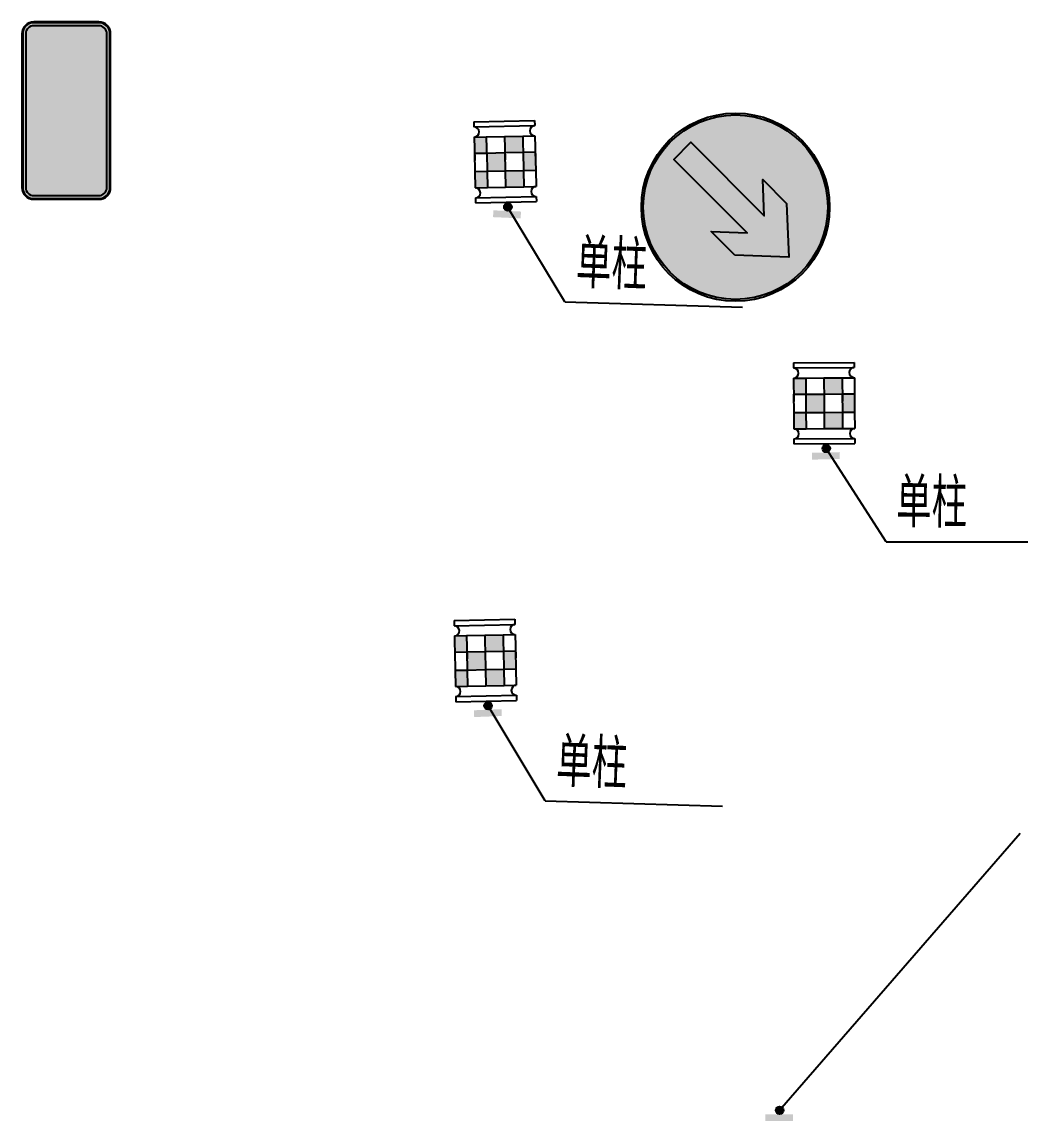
# Model space of a CAD drawing. Header units: millimetres. Extents: x 108070 to 108876, y 12470 to 12955.
# Drawn here: x 108429.31 to 108463.84, y 12795.98 to 12834 of the extents above; entities that cross this region are included whole.
import ezdxf

# ---------------------------------------------------------------- set-up
doc = ezdxf.new("R2010")
doc.units = ezdxf.units.MM
doc.header["$LTSCALE"] = 10
doc.layers.add('@-交通标志', color=7, linetype='CONTINUOUS')
doc.styles.add('HT', font='simhei.ttf')

# ---------------------------------------------------------------- blocks, each defined once
blk = doc.blocks.new('A$C3483784A')
at = {"layer": '@-交通标志', "linetype": 'ByBlock', "lineweight": -3}
h = blk.add_hatch(color=14, dxfattribs=at)
edge = h.paths.add_edge_path()
edge.add_line((1.751619856804609e-05, 0.01030807738789008), (0.2357920779613778, -4.741068551084027e-06))
edge.add_line((0.2357920854119584, -4.740602889796719e-06), (0.2775677441386506, 0.955082215663424))
edge.add_line((0.2775677441386506, 0.9550822151977627), (0.04179318237584084, 0.9653950336542039))
edge.add_line((0.04179318237584084, 0.9653950336542039), (1.752364914864302e-05, 0.01030807738789008))
blk.add_hatch(color=14, dxfattribs=at).paths.add_polyline_path([(0.2612938669129681, 0.453671183266124, 1), (0.5262073636901159, 0.453671183266124, 1)])
at = {"layer": '@-交通标志', "color": 14}
blk.add_circle((0.393750615301542, 0.453671183266124), 0.1324567483885739, dxfattribs=at)
blk = doc.blocks.new('A$C24D3614C')
at = {"layer": '@-交通标志', "lineweight": 15}
h = blk.add_hatch(color=1, dxfattribs=at)
edge = h.paths.add_edge_path()
edge.add_line((2.278732028324157, 2.151966893750796), (1.71781161101535, 2.140023854266474))
edge.add_line((1.717811603564769, 2.140023854266474), (1.726768885273486, 1.719333540353546))
edge.add_line((1.726768885273486, 1.719333540353546), (2.287689302582294, 1.731276579837868))
edge.add_line((2.287689302582294, 1.731276579837868), (2.278732020873576, 2.151966893750796))
edge = h.paths.add_edge_path()
edge.add_line((0.5348129910416901, 1.693954581565777), (1.095733408350497, 1.705897621050099))
edge.add_line((1.095733415801078, 1.705897621050099), (1.086776134092361, 2.126587934963027))
edge.add_line((1.086776134092361, 2.126587934963027), (0.5258557167835534, 2.114644895478705))
edge.add_line((0.5258557167835534, 2.114644895944366), (0.5348129984922707, 1.693954582031438))
edge = h.paths.add_edge_path()
edge.add_line((1.095733415801078, 1.705897621050099), (1.109169338364154, 1.074862149715045))
edge.add_line((1.109169330913574, 1.074862149715045), (1.740204800385982, 1.088298069018492))
edge.add_line((1.740204807836562, 1.088298069018492), (1.726768885273486, 1.719333540353546))
edge.add_line((1.726768885273486, 1.719333540353546), (1.481366198975593, 1.714108460753778))
edge.add_line((1.481366198975593, 1.714108460753778), (1.095733408350497, 1.705897621050099))
edge = h.paths.add_edge_path()
edge.add_line((2.30112522514537, 1.100241108502814), (1.740204807836562, 1.088298069018492))
edge.add_line((1.740204807836562, 1.088298069018492), (1.753640730399638, 0.4572625976834388))
edge.add_line((1.753640722949058, 0.4572625976834388), (2.314561140257865, 0.4692056371677609))
edge.add_line((2.314561147708446, 0.4692056371677609), (2.30112522514537, 1.100241108502814))
edge = h.paths.add_edge_path()
edge.add_line((0.5482489136047661, 1.062919110230723), (0.5616848361678421, 0.4318836388956697))
edge.add_line((0.5616848287172616, 0.431883639361331), (1.122605246026069, 0.4438266788456531))
edge.add_line((1.12260525347665, 0.4438266783799918), (1.109169330913574, 1.074862149715045))
edge.add_line((1.109169330913574, 1.074862149715045), (0.5482489136047661, 1.062919110230723))
edge = h.paths.add_edge_path()
edge.add_line((1.12260525347665, 0.4438266783799918), (1.131562535185367, 0.02313636446706369))
edge.add_line((1.131562527734786, 0.02313636446706369), (1.762597997207195, 0.03657228377051069))
edge.add_line((1.762598004657775, 0.03657228377051069), (1.753640722949058, 0.4572625976834388))
edge.add_line((1.753640722949058, 0.4572625976834388), (1.508238036651164, 0.4520375180836709))
edge.add_line((1.508238036651164, 0.4520375180836709), (1.122605246026069, 0.4438266783799918))
at = {"layer": '@-交通标志', "lineweight": 25}
for p, q in [((0.1752804485149682, 2.107180495917419), (-7.178168743848801e-06, 2.103448296136776)), ((-7.178168743848801e-06, 2.103448296136776), (0.04477921547368169, -3.274359187344089e-06)), ((0.1752804485149682, 2.107180495917419), (0.2200668496079743, 0.003728925421455642)), ((1.086776134092361, 2.126587934963027), (0.5258557167835534, 2.114644895944366)), ((0.5258557167835534, 2.114644895944366), (0.5348129910416901, 1.693954581565777)), ((1.717811603564769, 2.140023854266474), (1.086776134092361, 2.126587934963027)), ((1.086776134092361, 2.126587934963027), (1.095733415801078, 1.705897621050099)), ((2.278732028324157, 2.151966893750796), (1.472408924717456, 2.134798774666706)), ((1.717811603564769, 2.140023854266474), (1.726768885273486, 1.719333540353546)), ((2.278732028324157, 2.151966893750796), (2.287689302582294, 1.731276579837868)), ((2.804594923276454, 2.163163493092725), (2.629307289142162, 2.159431293312082)), ((2.629307289142162, 2.159431293312082), (2.674093682784587, 0.05597972235045745)), ((2.804594923276454, 2.163163493092725), (2.84938131691888, 0.05971192259676172)), ((1.095733415801078, 1.705897621050099), (0.5348129910416901, 1.693954581565777)), ((0.5348129910416901, 1.693954581565777), (0.5482489136047661, 1.062919110230723)), ((1.726768885273486, 1.719333540353546), (1.095733415801078, 1.705897621050099)), ((1.095733415801078, 1.705897621050099), (1.109169330913574, 1.074862149715045)), ((2.287689302582294, 1.731276579837868), (1.481366198975593, 1.714108460753778)), ((1.726768885273486, 1.719333540353546), (1.740204807836562, 1.088298069018492)), ((2.287689302582294, 1.731276579837868), (2.30112522514537, 1.100241108502814)), ((1.109169330913574, 1.074862149715045), (0.5482489136047661, 1.062919110230723)), ((0.5482489136047661, 1.062919110230723), (0.5616848287172616, 0.431883639361331)), ((1.740204807836562, 1.088298069018492), (1.109169330913574, 1.074862149715045)), ((1.109169330913574, 1.074862149715045), (1.12260525347665, 0.4438266783799918)), ((2.30112522514537, 1.100241108502814), (1.494802121538669, 1.083072989418724)), ((1.740204807836562, 1.088298069018492), (1.753640722949058, 0.4572625976834388)), ((2.30112522514537, 1.100241108502814), (2.314561147708446, 0.4692056371677609)), ((1.12260525347665, 0.4438266783799918), (0.5616848287172616, 0.431883639361331)), ((0.5616848287172616, 0.431883639361331), (0.5706421104259789, 0.01119332498274161)), ((1.753640722949058, 0.4572625976834388), (1.12260525347665, 0.4438266783799918)), ((1.12260525347665, 0.4438266783799918), (1.131562527734786, 0.02313636446706369)), ((2.314561147708446, 0.4692056371677609), (1.508238036651164, 0.4520375180836709)), ((1.753640722949058, 0.4572625976834388), (1.762598004657775, 0.03657228377051069)), ((2.314561147708446, 0.4692056371677609), (2.323518421966583, 0.04851532325483277)), ((0.2200668496079743, 0.003728925421455642), (0.04477921547368169, -3.274359187344089e-06)), ((1.131562527734786, 0.02313636446706369), (0.5706421104259789, 0.01119332498274161)), ((1.762598004657775, 0.03657228377051069), (1.131562527734786, 0.02313636446706369)), ((2.323518421966583, 0.04851532325483277), (1.517195318359882, 0.03134720417074277)), ((2.84938131691888, 0.05971192259676172), (2.674093682784587, 0.05597972235045745))]:
    blk.add_line(p, q, dxfattribs=at)
for centre, major_axis, ratio, start_param, end_param in [((0.3505680826492608, 2.110912696163723), (-0.1419911881413196, 0.1028503061123485), 0.9999999976595978, 0.6481659810413168, 3.78975863463111), ((2.454019655007869, 2.155699093531439), (-0.1028503061459118, -0.1419911881876559), 0.999999997006934, -0.9226303483204992, 2.218962305269294), ((0.3953544837422669, 0.007461125202098629), (-0.1028503061459118, -0.1419911881876559), 0.999999997006934, 2.218962305269294, 5.360554958859087), ((2.498806056100875, 0.05224752303547575), (-0.1419911882802348, 0.1028503062129707), 0.9999999959073038, 3.789758633994535, 6.931351287584328)]:
    blk.add_ellipse(centre, major_axis=major_axis, ratio=ratio, start_param=start_param, end_param=end_param, dxfattribs=at)
blk = doc.blocks.new('A$C270C66F1')
at = {"layer": '@-交通标志', "linetype": 'ByBlock', "lineweight": -3}
blk.add_hatch(color=14, dxfattribs=at).paths.add_polyline_path([(0.1324567483885739, 0, 1), (-0.1324567483885739, 0, 1)])
h = blk.add_hatch(color=14, dxfattribs=at)
edge = h.paths.add_edge_path()
edge.add_line((0.4600514397025108, -0.374097942840308), (0.460110530257225, -0.1380979511886835))
edge.add_line((0.4601105228066444, -0.1380979511886835), (-0.4958896040916443, -0.1378585794009268))
edge.add_line((-0.4958895966410637, -0.1378585794009268), (-0.4959486871957779, -0.3738585710525513))
edge.add_line((-0.4959486871957779, -0.37385857058689), (0.4600514397025108, -0.3740979423746467))
at = {"layer": '@-交通标志', "color": 14}
blk.add_circle((0, 0), 0.1324567483885739, dxfattribs=at)
blk = doc.blocks.new('A$C57FA5CF9')
at = {"layer": '@-交通标志'}
h = blk.add_hatch(color=1, dxfattribs=at)
h.paths.add_polyline_path([(-0.4090308140730485, 0.4090308140712295, 0.4142135679721832), (0, 0), (2.249669477387215, 0, 0.4142135679721832), (2.658700291460264, 0.4090308140712295), (2.658700291460264, 5.726431397006309, 0.4142135679721832), (2.249669477387215, 6.135462211077538), (0, 6.135462211077538, 0.4142135679721832), (-0.4090308140730485, 5.726431397006309)])
h.paths.add_polyline_path([(-0.383466388200759, 0.4090308140712295, 0.4142135679721832), (0, 0.02556442587956553), (2.249669477387215, 0.02556442587956553, 0.4142135679721832), (2.633135865587974, 0.4090308140712295), (2.633135865587974, 5.726431397006309, 0.4142135679721832), (2.249669477387215, 6.109897785197973), (0, 6.109897785197973, 0.4142135679721832), (-0.383466388200759, 5.726431397006309)])
h.paths.add_polyline_path([(-0.2812086846824968, 0.4090308140712295, 0.4142135679721832), (0, 0.1278221293978277), (2.249669477387215, 0.1278221293978277, 0.4142135679721832), (2.530878162069712, 0.4090308140712295), (2.530878162069712, 5.726431397006309, 0.4142135679721832), (2.249669477387215, 6.007640081681529), (0, 6.007640081681529, 0.4142135679721832), (-0.2812086846824968, 5.726431397006309)])
h = blk.add_hatch(color=255, dxfattribs=at)
h.paths.add_polyline_path([(-0.383466388200759, 0.4090308140712295, 0.4142135679721832), (0, 0.02556442587956553), (2.249669477387215, 0.02556442587956553, 0.4142135679721832), (2.633135865587974, 0.4090308140712295), (2.633135865587974, 5.726431397006309, 0.4142135679721832), (2.249669477387215, 6.109897785197973), (0, 6.109897785197973, 0.4142135679721832), (-0.383466388200759, 5.726431397006309)])
h.paths.add_polyline_path([(-0.2812086846824968, 0.4090308140712295, 0.4142135679721832), (0, 0.1278221293978277), (2.249669477387215, 0.1278221293978277, 0.4142135679721832), (2.530878162069712, 0.4090308140712295), (2.530878162069712, 5.726431397006309, 0.4142135679721832), (2.249669477387215, 6.007640081681529), (0, 6.007640081681529, 0.4142135679721832), (-0.2812086846824968, 5.726431397006309)])
h = blk.add_hatch(color=255, dxfattribs=at)
h.paths.add_polyline_path([(1.124834738700883, 4.371516825392973), (-0.1789509811642347, 3.067731105538769), (-0.1789509811642347, 4.601596658309063), (1.124834738700883, 5.905382378163267), (2.42862045855145, 4.601596658309063), (2.42862045855145, 3.067731105538769)])
h.paths.add_polyline_path([(1.124834738700883, 1.533865552770294), (-0.1265374527720269, 0.2824933612955647, -0.1989123698637642), (-0.1789509811642347, 0.4090308140712295), (-0.1789509811642347, 1.763945385684565), (1.124834738700883, 3.067731105538769), (2.42862045855145, 1.763945385684565), (2.42862045855145, 0.4090308140712295, -0.1989123698637645), (2.376206930173794, 0.2824933612955647)])
at = {"layer": '@-交通标志', "color": 1}
blk.add_lwpolyline([(-0.4090308140730485, 0.4090308140712295, 0.4142135679721832), (0, 0), (2.249669477387215, 0, 0.4142135679721832), (2.658700291460264, 0.4090308140712295), (2.658700291460264, 5.726431397006309, 0.4142135679721832), (2.249669477387215, 6.135462211077538), (0, 6.135462211077538, 0.4142135679721832), (-0.4090308140730485, 5.726431397006309)], format="xyb", close=True, dxfattribs=at)
at = {"layer": '@-交通标志', "color": 255}
for points in [[(-0.383466388200759, 0.4090308140712295, 0.4142135679721832), (0, 0.02556442587956553), (2.249669477387215, 0.02556442587956553, 0.4142135679721832), (2.633135865587974, 0.4090308140712295), (2.633135865587974, 5.726431397006309, 0.4142135679721832), (2.249669477387215, 6.109897785197973), (0, 6.109897785197973, 0.4142135679721832), (-0.383466388200759, 5.726431397006309)], [(-0.2812086846824968, 0.4090308140712295, 0.4142135679721832), (0, 0.1278221293978277), (2.249669477387215, 0.1278221293978277, 0.4142135679721832), (2.530878162069712, 0.4090308140712295), (2.530878162069712, 5.726431397006309, 0.4142135679721832), (2.249669477387215, 6.007640081681529), (0, 6.007640081681529, 0.4142135679721832), (-0.2812086846824968, 5.726431397006309)]]:
    blk.add_lwpolyline(points, format="xyb", close=True, dxfattribs=at)
blk = doc.blocks.new('A$C37292868')
at = {"layer": '@-交通标志'}
h = blk.add_hatch(color=5, dxfattribs=at)
h.paths.add_polyline_path([(-3.190927432000001, 0, 1), (3.190927432000001, 0, 1)])
h.paths.add_polyline_path([(0.9458756884559989, 0.9535050290414802), (1.769425624239375, 0.1299550932508284), (1.841038662139908, -1.731983892013886), (-0.02090032312844414, -1.660370854118809), (-0.844450258926372, -0.8368209183281574), (0.4030488612042975, -0.8848016537176591), (-2.13644244345778, 1.654689650942601), (-1.545634880822036, 2.245497213574708), (0.993856423840043, -0.2939940910855512)], flags=16)
blk.add_hatch(color=7, dxfattribs=at).paths.add_polyline_path([(0.4030488612042973, -0.8848016537176591), (-0.844450258926372, -0.8368209183281579), (-0.02090032312844403, -1.66037085411881), (1.841038662139908, -1.731983892013886), (1.769425624239375, 0.129955093250828), (0.9458756884559989, 0.9535050290414799), (0.9938564238400431, -0.2939940910855516), (-1.545634880822035, 2.245497213574708), (-2.136442443457781, 1.654689650942601)])
at = {"layer": '@-交通标志', "color": 5}
blk.add_lwpolyline([(-0.02090032312844414, -1.66037085411881), (-0.844450258926372, -0.8368209183281579), (0.4030488612042973, -0.8848016537176591), (-2.136442443457781, 1.654689650942601), (-1.545634880822035, 2.245497213574708), (0.9938564238400431, -0.2939940910855512), (0.9458756884559989, 0.9535050290414802), (1.769425624239375, 0.1299550932508282), (1.841038662139908, -1.731983892013886)], close=True, dxfattribs=at)
for radius in [3.2560484, 3.190927432000001]:
    blk.add_circle((0, 0), radius, dxfattribs=at)

msp = doc.modelspace()

# ---------------------------------------------------------------- linework, layer by layer
at = {"layer": '@-交通标志'}
for p, q in [((108448.098380017, 12824.31568095993), (108446.0884525421, 12827.6385262401)), ((108459.2079787026, 12816.01775738294), (108457.1366234341, 12819.24613799296)), ((108447.4145041716, 12807.06046422068), (108445.437982996, 12810.34776068647))]:
    msp.add_line(p, q, dxfattribs=at)
at = {"layer": '@-交通标志', "color": 0, "lineweight": -3}
for p, q in [((108448.098380017, 12824.31568095993), (108454.2366516743, 12824.13159954707)), ((108459.2079787026, 12816.01775738294), (108465.3490076216, 12816.01239819929)), ((108447.4145041716, 12807.06046422068), (108453.5527758289, 12806.87638280782))]:
    msp.add_line(p, q, dxfattribs=at)
at = {"layer": '@-交通标志', "linetype": 'Continuous'}
msp.add_line((108455.5257179095, 12796.35442816784, 144.2513996880518), (108463.8421393662, 12805.94139556904, -1148.828600311948), dxfattribs=at)

# ---------------------------------------------------------------- block references
at = {"layer": '@-交通标志'}
for name, p in [('A$C57FA5CF9', (108429.7201927579, 12827.86746545462)), ('A$C37292868', (108453.9982310595, 12827.59458932128))]:
    msp.add_blockref(name, p, dxfattribs=at)
for name, p, rotation in [('A$C24D3614C', (108447.108441581, 12827.74274913097), 90), ('A$C3483784A', (108446.5755300246, 12827.20922681042), 90), ('A$C24D3614C', (108458.1252769214, 12819.37304421509), 89.18318114868178), ('A$C3483784A', (108457.6162164391, 12818.88538596844), 93.90203812872174), ('A$C24D3614C', (108446.4245657357, 12810.48753239172), 90), ('A$C3483784A', (108445.9225088902, 12809.99266668852), 94.71885697974582)]:
    msp.add_blockref(name, p, dxfattribs=dict(at, rotation=rotation))
at = {"layer": '@-交通标志', "ltscale": 2}
msp.add_blockref('A$C270C66F1', (108455.5257179095, 12796.35442816784, 144.2513996880518), dxfattribs=at)

# ---------------------------------------------------------------- texts
at = {"layer": '@-交通标志', "color": 0, "lineweight": -3, "style": 'HT', "width": 0.6}
for rotation, p in [(357.7601340758581, (108448.4588215327, 12824.97634615909)), (359.4278685500454, (108459.5490399691, 12816.68863278424)), (357.7601340758581, (108447.7749456873, 12807.72112941984))]:
    msp.add_text('单柱', height=1.5, rotation=rotation, dxfattribs=at).set_placement(p)

doc.saveas('drawing.dxf')
